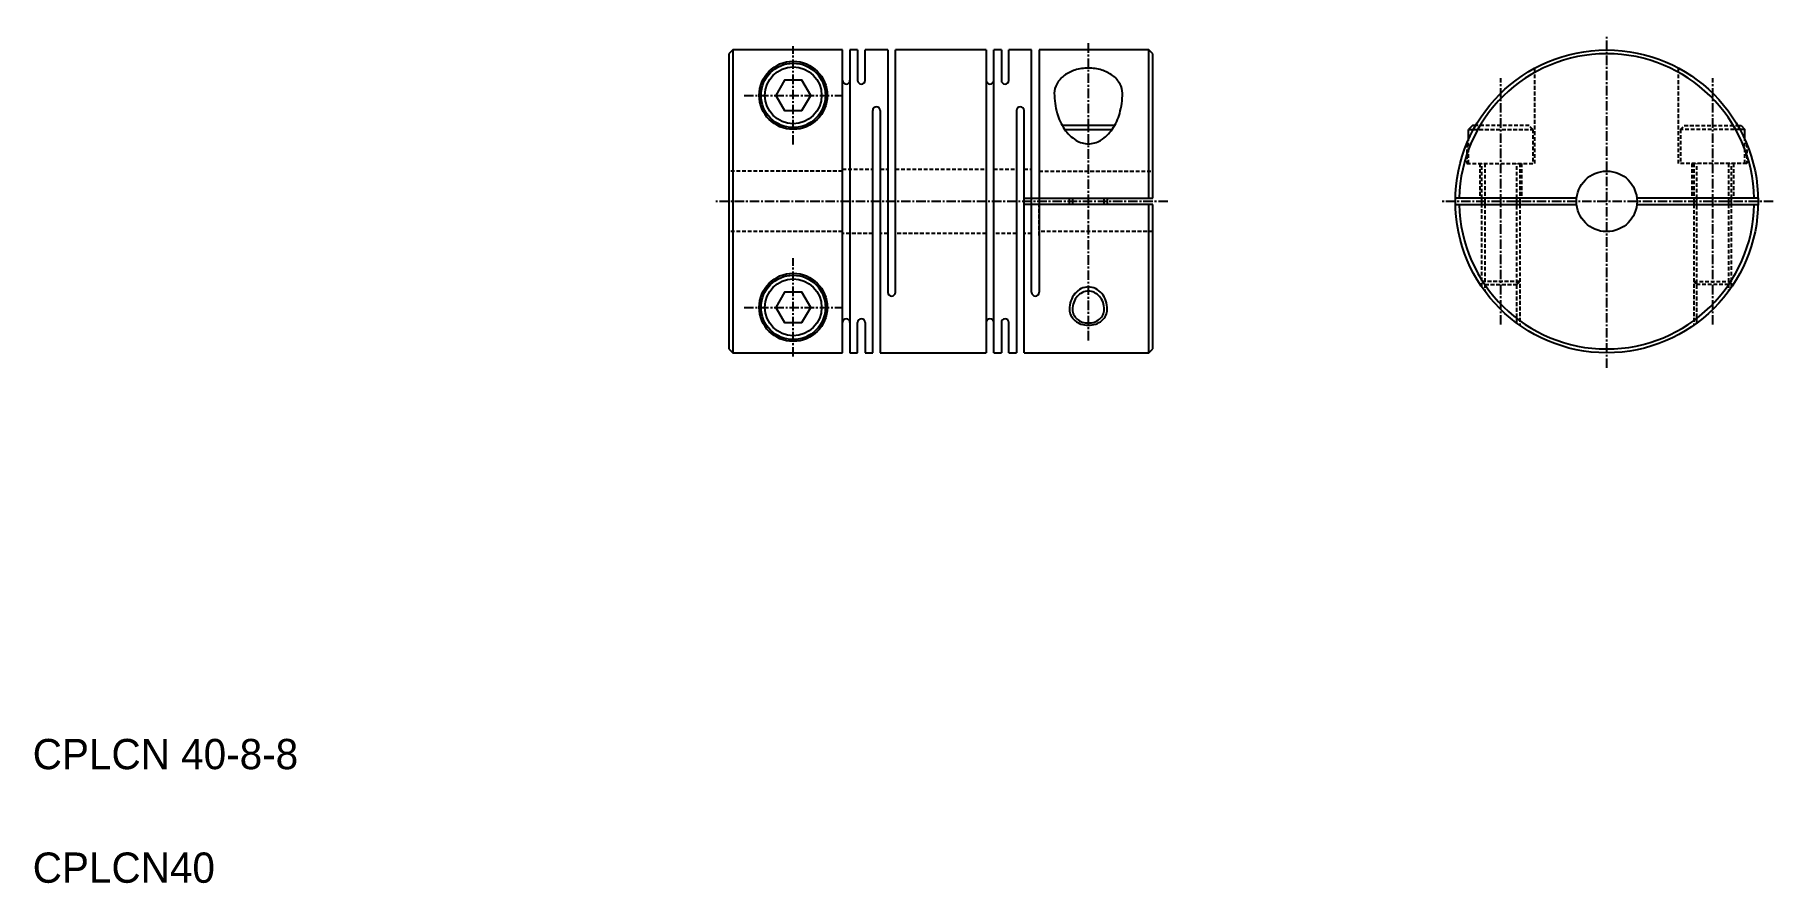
# Model space of a CAD drawing. Extents: x 10 to 240, y 10 to 122.
import ezdxf

# ---------------------------------------------------------------- set-up
doc = ezdxf.new("R2010")
doc.units = 0
doc.linetypes.add('CENTER', pattern=[2, 1.25, -0.25, 0.25, -0.25])
doc.linetypes.add('DASHED', pattern=[0.75, 0.5, -0.25])
doc.layers.get('0').update_dxf_attribs({"linetype": 'CONTINUOUS'})
doc.layers.add('CENTER', color=1, linetype='CENTER')

msp = doc.modelspace()

# ---------------------------------------------------------------- linework, layer by layer
at = {"color": 7, "linetype": 'CONTINUOUS'}
for p, q in [((102.5, 120), (102, 119.5)), ((102, 119.5), (102, 80.5)), ((102.5, 120), (102.5, 80)), ((117, 120), (102.5, 120)), ((117, 80), (117, 120)), ((118, 120), (118, 80)), ((119, 120), (118, 120)), ((119, 120), (119, 116)), ((123, 120), (120, 120)), ((120, 116), (120, 120)), ((123, 120), (123, 88)), ((124, 88), (124, 120)), ((136, 120), (124, 120)), ((136, 120), (136, 80)), ((137, 80), (137, 120)), ((138, 120), (137, 120)), ((138, 120), (138, 116)), ((142, 120), (139, 120)), ((139, 116), (139, 120)), ((142, 88), (142, 120)), ((143, 120), (143, 88)), ((157.5, 120), (143, 120)), ((157.5, 100.4), (157.5, 120)), ((158, 119.5), (157.5, 120)), ((158, 100.4), (158, 119.5)), ((121, 80), (121, 112)), ((122, 112), (122, 80)), ((140, 112), (140, 80)), ((141, 80), (141, 112)), ((152.957333, 110), (146.042668, 110)), ((146.356889, 109.5), (152.643112, 109.5)), ((200.25, 110), (199.75, 109.5)), ((199.75, 109.5), (200.400284, 109.5)), ((199.75, 108.181535), (199.75, 109.5)), ((200.679492, 110), (200.25, 110)), ((235.320508, 110), (235.75, 110)), ((236.25, 109.5), (235.599716, 109.5)), ((235.75, 110), (236.25, 109.5)), ((236.25, 108.181535), (236.25, 109.5)), ((141, 100.4), (158, 100.4)), ((158, 99.6), (141, 99.6)), ((147, 99.6), (147, 100.4)), ((152, 100.4), (152, 99.6)), ((157.5, 80), (157.5, 99.6)), ((158, 80.5), (158, 99.6)), ((214.02005, 100.4), (198.004, 100.4)), ((198.004, 99.6), (214.02005, 99.6)), ((201.5, 99.6), (201.5, 100.4)), ((206.5, 100.4), (206.5, 99.6)), ((237.996, 100.4), (221.97995, 100.4)), ((221.97995, 99.6), (237.996, 99.6)), ((229.5, 100.4), (229.5, 99.6)), ((234.5, 99.6), (234.5, 100.4)), ((119, 80), (119, 84)), ((120, 84), (120, 80)), ((138, 84), (138, 80)), ((139, 80), (139, 84)), ((102, 80.5), (102.5, 80)), ((157.5, 80), (158, 80.5)), ((102.5, 80), (117, 80)), ((118, 80), (119, 80)), ((120, 80), (121, 80)), ((122, 80), (136, 80)), ((137, 80), (138, 80)), ((139, 80), (140, 80)), ((141, 80), (157.5, 80)), ((157.625, 80.125), (157.625, 80.1249)), ((157.75, 80.25), (157.7499, 80.25))]:
    msp.add_line(p, q, dxfattribs=at)
at = {"color": 3, "linetype": 'DASHED'}
for p, q in [((208.5, 105), (208.5, 117.599716)), ((227.5, 105), (227.5, 117.599716)), ((199.75, 105), (199.75, 108.181535)), ((200.400284, 109.5), (208.25, 109.5)), ((207.75, 110), (200.679492, 110)), ((208.25, 109.5), (207.75, 110)), ((208.25, 109.5), (208.25, 105)), ((227.75, 109.5), (228.25, 110)), ((235.599716, 109.5), (227.75, 109.5)), ((227.75, 109.5), (227.75, 105)), ((228.25, 110), (235.320508, 110)), ((236.25, 105), (236.25, 108.181535)), ((199.5, 107.599343), (199.5, 105)), ((236.5, 107.599343), (236.5, 105)), ((117, 104), (102, 104)), ((117, 104.25), (121, 104.25)), ((122, 104.25), (123, 104.25)), ((124, 104.25), (136, 104.25)), ((137, 104.25), (140, 104.25)), ((141, 104.25), (142, 104.25)), ((143, 104), (158, 104)), ((199.5, 105), (208.5, 105)), ((201.25, 105), (201.25, 100.4)), ((201.5, 100.4), (201.5, 105)), ((201.9, 105), (201.9, 100.4)), ((206.1, 100.4), (206.1, 105)), ((206.5, 105), (206.5, 100.4)), ((206.75, 105), (206.75, 100.4)), ((236.5, 105), (227.5, 105)), ((229.25, 105), (229.25, 100.4)), ((229.5, 105), (229.5, 100.4)), ((229.9, 100.4), (229.9, 105)), ((234.1, 105), (234.1, 100.4)), ((234.5, 100.4), (234.5, 105)), ((234.75, 105), (234.75, 100.4)), ((143, 95.5), (143, 99.6)), ((201.5, 88.697346), (201.5, 99.6)), ((201.9, 99.6), (201.9, 88.134504)), ((206.1, 83.925486), (206.1, 99.6)), ((206.5, 99.6), (206.5, 83.636932)), ((229.5, 99.6), (229.5, 83.636932)), ((229.9, 83.925486), (229.9, 99.6)), ((234.1, 99.6), (234.1, 88.134504)), ((234.5, 88.697346), (234.5, 99.6)), ((117, 96), (102, 96)), ((121, 95.75), (117, 95.75)), ((123, 95.75), (122, 95.75)), ((136, 95.75), (124, 95.75)), ((140, 95.75), (137, 95.75)), ((142, 95.75), (141, 95.75)), ((158, 96), (143, 96)), ((206.5, 89.4), (201.5, 89.4)), ((201.5, 89.4), (201.9, 89)), ((201.9, 89), (206.1, 89)), ((206.1, 89), (206.5, 89.4)), ((229.5, 89.4), (234.5, 89.4)), ((229.9, 89), (229.5, 89.4)), ((234.1, 89), (229.9, 89)), ((234.5, 89.4), (234.1, 89))]:
    msp.add_line(p, q, dxfattribs=at)
at = {"color": 3, "linetype": 'CONTINUOUS'}
for p, q in [((147.4, 100.4), (147.4, 99.6)), ((151.6, 99.6), (151.6, 100.4)), ((201.9, 100.4), (201.9, 99.6)), ((206.1, 99.6), (206.1, 100.4)), ((229.9, 99.6), (229.9, 100.4)), ((234.1, 100.4), (234.1, 99.6))]:
    msp.add_line(p, q, dxfattribs=at)
at = {"color": 7, "linetype": 'CONTINUOUS'}
for points in [[(149.5, 117.599716, 0.074216), (147.723213, 117.334524, 0.084918), (146.31802, 116.62823, 0.106306), (145.317598, 115.496291, 0.128699), (145, 114.282857, 0.128699)], [(154, 114.282857, 0.128699), (153.682403, 115.496291, 0.106306), (152.681981, 116.62823, 0.084918), (151.276788, 117.334524, 0.074216), (149.5, 117.599716, 0.074216)], [(145, 114.282857, 0.0681), (145.363622, 111.625459, 0.080322), (146.31802, 109.556898, 0.10708), (147.880023, 108.057747, 0.138761), (149.5, 107.599342, 0.138761)], [(149.5, 107.599342, 0.138761), (151.119978, 108.057747, 0.10708), (152.681981, 109.556898, 0.080322), (153.636379, 111.625459, 0.0681), (154, 114.282857, 0.0681)], [(149.5, 88.134504, 0.111692), (148.711475, 87.956134, 0.103015), (148.015076, 87.426475, 0.092727), (147.56398, 86.657167, 0.086567), (147.4, 85.717143, 0.086567)], [(151.6, 85.717143, 0.086567), (151.436021, 86.657167, 0.092727), (150.984925, 87.426475, 0.103015), (150.288526, 87.956134, 0.111692), (149.5, 88.134504, 0.111692)], [(147.4, 85.717143, 0.113478), (147.554266, 85.046181, 0.103488), (148.015076, 84.45025, 0.091917), (148.681873, 84.065795, 0.085129), (149.5, 83.925486, 0.085129)], [(149.5, 83.925486, 0.085129), (150.318128, 84.065795, 0.091917), (150.984925, 84.45025, 0.103488), (151.445735, 85.046181, 0.113478), (151.6, 85.717143, 0.113478)]]:
    msp.add_lwpolyline(points, format="xyb", dxfattribs=at)
for points in [[(111.654701, 112), (112.809401, 114), (111.654701, 116), (109.3453, 116), (108.190599, 114), (109.3453, 112)], [(111.654701, 84), (112.809401, 86), (111.654701, 88), (109.3453, 88), (108.190599, 86), (109.3453, 84)]]:
    msp.add_lwpolyline(points, close=True, dxfattribs=at)
at = {"color": 3, "linetype": 'CONTINUOUS'}
for points in [[(149.5, 88.697345, 0.115169), (148.566138, 88.479349, 0.103907), (147.732233, 87.824464, 0.091145), (147.1963, 86.880151, 0.0838), (147, 85.717143, 0.0838)], [(152, 85.717143, 0.0838), (151.803701, 86.880151, 0.091145), (151.267767, 87.824464, 0.103907), (150.433863, 88.479349, 0.115169), (149.5, 88.697345, 0.115169)], [(147, 85.717143, 0.115988), (147.182491, 84.941047, 0.104101), (147.732233, 84.246212, 0.090771), (148.523608, 83.800473, 0.083169), (149.5, 83.636932, 0.083169)], [(149.5, 83.636932, 0.083169), (150.476392, 83.800473, 0.090771), (151.267767, 84.246212, 0.104101), (151.81751, 84.941047, 0.115988), (152, 85.717143, 0.115988)]]:
    msp.add_lwpolyline(points, format="xyb", dxfattribs=at)
at = {"color": 7, "linetype": 'CONTINUOUS'}
for centre, radius in [((218, 100), 20), ((110.5, 114), 4.5), ((110.5, 114), 4.25), ((110.5, 114), 3.75), ((218, 100), 4), ((110.5, 86), 4.5), ((110.5, 86), 4.25), ((110.5, 86), 3.75)]:
    msp.add_circle(centre, radius, dxfattribs=at)
for centre, radius, start, end in [((218, 100), 19.5, 1.17538, 178.82462), ((117.5, 116), 0.5, 180, 0), ((119.5, 116), 0.5, 180, 0), ((136.5, 116), 0.5, 180, 0), ((138.5, 116), 0.5, 180, 0), ((121.5, 112), 0.5, 0, 180), ((140.5, 112), 0.5, 0, 180), ((218, 100), 19.5, 181.17538, 358.82462), ((123.5, 88), 0.5, 180, 0), ((142.5, 88), 0.5, 180, 0), ((117.5, 84), 0.5, 0, 180), ((119.5, 84), 0.5, 0, 180), ((136.5, 84), 0.5, 0, 180), ((138.5, 84), 0.5, 0, 180)]:
    msp.add_arc(centre, radius, start, end, dxfattribs=at)
at = {"layer": 'CENTER', "color": 1, "linetype": 'CENTER'}
for p, q in [((218, 78), (218, 122)), ((110.5, 107.5), (110.5, 120.5)), ((149.5, 81.636932), (149.5, 121)), ((204, 83.717144), (204, 116.282857)), ((232, 83.717144), (232, 116.282857)), ((104, 114), (117, 114)), ((160, 100), (100, 100)), ((240, 100), (196, 100)), ((110.5, 79.5), (110.5, 92.5)), ((104, 86), (117, 86))]:
    msp.add_line(p, q, dxfattribs=at)

# ---------------------------------------------------------------- texts
at = {"color": 7, "linetype": 'CONTINUOUS'}
for s, p in [('CPLCN 40-8-8', (10, 25)), ('CPLCN40', (10, 10))]:
    msp.add_text(s, height=4, dxfattribs=at).set_placement(p)

doc.saveas('drawing.dxf')
